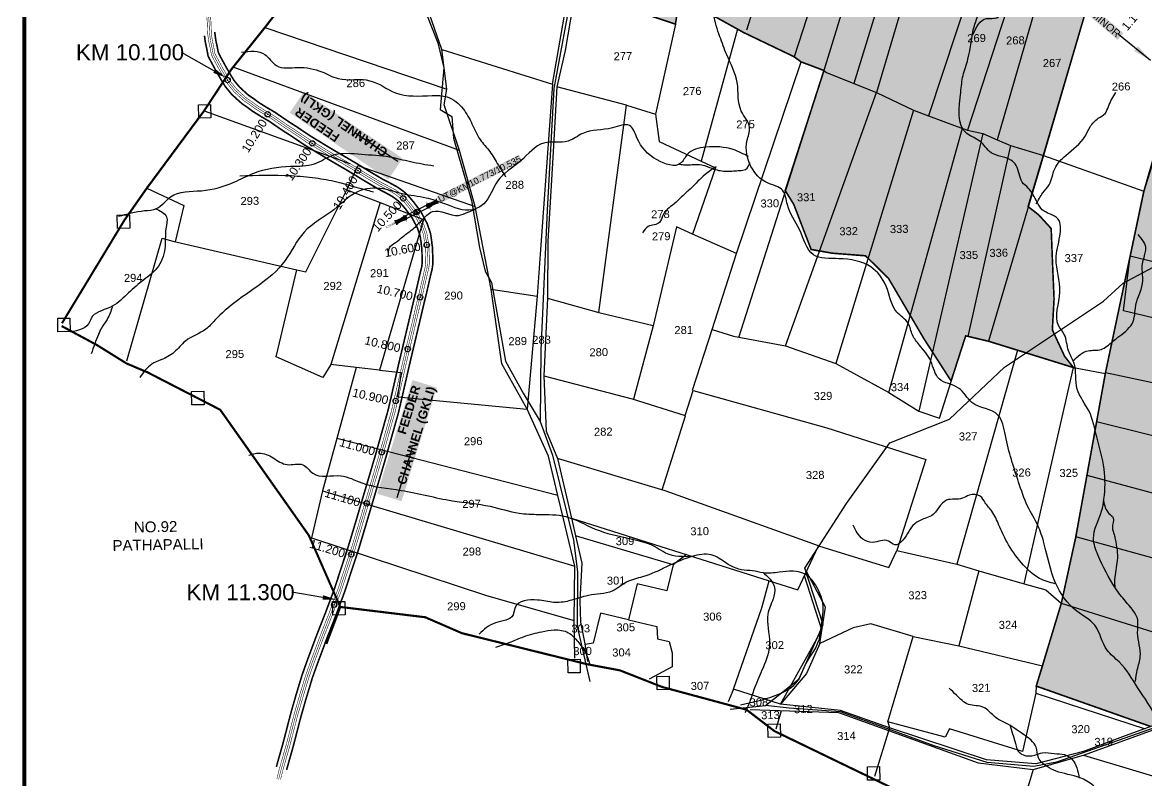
# Model space of a CAD drawing. Header units: inches. Extents: x 189567 to 214261, y 1613610 to 1624610.
# Drawn here: x 189567 to 191674, y 1619006 to 1620427 of the extents above; entities that cross this region are included whole.
import ezdxf
from ezdxf import colors
from ezdxf.entities.mleader import LeaderData, LeaderLine
from ezdxf.enums import TextEntityAlignment as Align
from ezdxf.math import Vec2, Vec3

# ---------------------------------------------------------------- set-up
doc = ezdxf.new("R2010")
doc.units = ezdxf.units.IN
doc.header["$LTSCALE"] = 15
doc.header["$MEASUREMENT"] = 0
doc.header["$PDMODE"] = 32
doc.header["$PDSIZE"] = 10
doc.linetypes.add('HIDDEN2', pattern=[0.1875, 0.125, -0.0625])
for name, color, linetype in [('CANAL1', 7, 'Continuous'), ('CHANAGE', 1, 'Continuous'), ('PLOT', 7, 'Continuous'), ('PLOT NOS', 7, 'Continuous'), ('PLOTS NO', 7, 'Continuous'), ('POINT', 2, 'Continuous'), ('RE REMARKS', 7, 'Continuous'), ('ROAD', 1, 'Continuous'), ('STREAM', 4, 'Continuous'), ('STRUCTURE', 5, 'Continuous'), ('text2', 7, 'Continuous'), ('VILLAGE BOUNADRY STONES', 1, 'Continuous'), ('VILLAGE BOUNDRY', 5, 'Continuous'), ('VILLAGE STONES', 240, 'Continuous'), ('WUA-4', 3, 'Continuous')]:
    doc.layers.add(name, color=color, linetype=linetype)
doc.styles.get("Standard").update_dxf_attribs({"font": 'arial.ttf'})
doc.dimstyles.get("Standard").update_dxf_attribs({"dimtxt": 0.18, "dimasz": 0.18, "dimexe": 0.18, "dimexo": 0.0625, "dimgap": 0.09, "dimtad": 0, "dimtih": 1, "dimtoh": 1, "dimdec": 4, "dimzin": 0, "dimdsep": 46, "dimtxsty": 'Standard', "dimcen": 0.09, "dimadec": 0, "dimazin": 0, "dimtfac": 1, "dimtdec": 4, "dimtofl": 0, "dimtmove": 0, "dimatfit": 3, "dimfxl": 1, "dimtolj": 1, "dimtzin": 0, "dimarcsym": 0})

# ---------------------------------------------------------------- blocks, each defined once
blk = doc.blocks.new('UT')
at = {"layer": 'STRUCTURE'}
h = blk.add_hatch(dxfattribs=at)
h.set_pattern_fill('DASH', color=150, scale=8, angle=-39.6278, style=0)
h.set_pattern_definition([(320.372247933, (-4370.464, -6260.8811), (1.40800153113, 0.132407282), [1, -1])])
h.paths.add_polyline_path([(765163, 1700681.9), (765165.6, 1700680.6), (765167.2, 1700680.3), (765169.1, 1700680), (765172.4, 1700679.6), (765176.4, 1700679.3), (765179.5, 1700679.5), (765183.1, 1700679.9), (765187.7, 1700680.9), (765188.9, 1700681.2), (765193.1, 1700682.2), (765196.1, 1700680.2), (765196.1, 1700672.2), (765193.1, 1700670.2), (765190.5, 1700670.8), (765188.1, 1700671.3), (765185.5, 1700671.8), (765183.6, 1700672.1), (765181, 1700672.5), (765180.3, 1700672.5), (765178.5, 1700672.6), (765176.7, 1700672.6), (765174.6, 1700672.5), (765172.5, 1700672.3), (765170.4, 1700672), (765168.5, 1700671.7), (765166.1, 1700671.2), (765165, 1700670.8), (765163, 1700669.7)])
h.paths.add_polyline_path([(765259.1, 1700682.2), (765256.1, 1700680.2), (765256.1, 1700672.2), (765259.1, 1700670.2), (765261.9, 1700671), (765264.4, 1700671.6), (765266.4, 1700672), (765269.1, 1700672.5), (765272.7, 1700673), (765276.1, 1700673.1), (765278.6, 1700672.9), (765281.2, 1700672.7), (765283.9, 1700672.3), (765286.4, 1700671.9), (765288, 1700671.3), (765289.2, 1700670.6), (765289.1, 1700682.7), (765287.6, 1700681.8), (765285.7, 1700681.2), (765283, 1700680.7), (765281.2, 1700680.4), (765276.7, 1700679.9), (765272.7, 1700679.9), (765268.7, 1700680.3), (765264.8, 1700681), (765261.2, 1700681.7)])
at = {"layer": 'STRUCTURE', "color": 150, "const_width": 0.628}
for points in [[(765190.1, 1700688.2), (765190.1, 1700684.2), (765196.1, 1700680.2), (765256.1, 1700680.2), (765262.1, 1700684.2), (765262.1, 1700688.2)], [(765190.1, 1700664.2), (765190.1, 1700668.2), (765196.1, 1700672.2), (765256.1, 1700672.2), (765262.1, 1700668.2), (765262.1, 1700664.2)]]:
    blk.add_lwpolyline(points, dxfattribs=at)
at = {"layer": 'STRUCTURE', "color": 150}
for points in [[(765196.1, 1700680.2), (765256.1, 1700680.2)], [(765196.1, 1700672.2), (765256.1, 1700672.2)], [(765196.1, 1700672.2), (765256.1, 1700672.2)]]:
    blk.add_lwpolyline(points, dxfattribs=at)
at = {"layer": 'STRUCTURE', "color": 0}
blk.add_circle((765226.1, 1700676.2), 1.89, dxfattribs=at)
at = {"layer": 'STRUCTURE', "color": 150}
for points in [[(765163, 1700681.9), (765164.4, 1700681.1), (765167.9, 1700680.2), (765171.2, 1700679.8), (765176.1, 1700679.4), (765184.7, 1700680.3), (765193.1, 1700682.2)], [(765289.1, 1700682.7), (765287.8, 1700681.9), (765284.3, 1700680.9), (765280.9, 1700680.4), (765276.1, 1700679.8), (765267.4, 1700680.5), (765259.1, 1700682.2)], [(765163, 1700669.7), (765164.3, 1700670.6), (765167.8, 1700671.6), (765171.2, 1700672.1), (765176, 1700672.6), (765184.7, 1700672), (765193.1, 1700670.2)], [(765289.2, 1700670.6), (765287.8, 1700671.4), (765284.2, 1700672.3), (765280.9, 1700672.7), (765276.1, 1700673.1), (765267.4, 1700672.2), (765259.1, 1700670.2)]]:
    blk.add_spline(points, degree=3, dxfattribs=at)
at = {"layer": 'STRUCTURE', "color": 0}
blk.add_text('STREAM', height=5, dxfattribs=at).set_placement((765148.2, 1700675.8), align=Align.MIDDLE_CENTER)
for points in [[(765190.9, 1700676), (765164.2, 1700675.8)], [(765289.3, 1700676.7), (765265.4, 1700676.4)]]:
    blk.add_leader(points, dimstyle='Standard', override={"dimasz": 10, "dimgap": 0.09, "dimtad": 0}, dxfattribs=at)

msp = doc.modelspace()

# ---------------------------------------------------------------- hatches: boundary and pattern name
at = {"layer": 'PLOTS NO', "true_color": 0xa953a0}
h = msp.add_hatch(dxfattribs=at)
h.set_pattern_fill('ANSI31', color=215)
h.set_pattern_definition([(45, (0, 0), (-0.088388347648, 0.088388347648), [])])
h.paths.add_polyline_path([(190603.7, 1620488.8), (190665.8, 1620767.1), (190686.3, 1620878.6), (190711.6, 1620969.6), (190717.2, 1620996.8), (190913.4, 1620905.5), (191248.8, 1620743.6), (191420.7, 1620642.2), (191564.7, 1620538.9), (191553.7, 1620496.9), (191572.8, 1620490.1), (191481, 1620178), (191452.4, 1620082), (191472.3, 1620066.4), (191495.7, 1620040.8), (191498.1, 1619979.1), (191501.1, 1619908.6), (191497.9, 1619850.8), (191520.8, 1619801.3), (191537.5, 1619780.1), (191432.4, 1619812.7), (191378.5, 1619829.4), (191339.7, 1619838.6), (191335.4, 1619839.5), (191308.1, 1619755), (191256.7, 1619834.8), (191190.7, 1619947.4), (191147.7, 1619989.7), (191085.9, 1619994.5), (191045.7, 1620001.5), (191013.1, 1620086.1), (190997.1, 1620112), (191069.7, 1620337.1), (191026.8, 1620353.3), (191013.8, 1620362.9), (190918.7, 1620408.5), (190907.6, 1620414.7), (190869.6, 1620435.8), (190797.4, 1620461.4), (190791.2, 1620424), (190646.8, 1620472.4)])
at = {"layer": 'PLOTS NO', "true_color": 0x105689}
h = msp.add_hatch(color=146, dxfattribs=at)
h.dxf.hatch_style = 1
h.paths.add_polyline_path([(191685.4, 1618738.2), (191704.2, 1618799.4), (191726.7, 1618865.1), (191757, 1618993.9), (191781, 1619075), (191695.9, 1619104), (191682.7, 1619107), (191467.7, 1619182.9), (191479.2, 1619220.9), (191514.7, 1619338.1), (191541.8, 1619462.5), (191562.8, 1619578.6), (191580.8, 1619678.1), (191597.5, 1619770.7), (191643.7, 1619988.9), (191669.5, 1620110.8), (191747.3, 1620380.9), (191822.1, 1620303.6), (191903.5, 1620206.5), (191952.5, 1620142.6), (192027.8, 1620045.8), (192096.5, 1619963.8), (192283.5, 1619728.8), (192313.2, 1619690.8), (192173.8, 1619031.5), (192167.6, 1618980.7), (192184, 1618911), (192183.5, 1618801.8), (192210.4, 1618745.6), (192133.5, 1618653.2), (192101.1, 1618597.7), (192071.7, 1618522.1), (192104.9, 1618450.4), (192125.8, 1618305.2), (192078.4, 1618339.1), (191997.3, 1618386.5), (191828.7, 1618460.9), (191850.6, 1618509.4), (191730.6, 1618628.3), (191744.1, 1618701.9)])

# ---------------------------------------------------------------- linework, layer by layer
at = {"layer": 'CANAL1', "color": 5, "const_width": 1}
for points in [[(189910.9, 1620461.8), (189913.6, 1620427), (189914.4, 1620406.6), (189916.3, 1620391.8), (189919, 1620379.5), (189921.5, 1620366.5), (189925.6, 1620358.3), (189936.5, 1620338.1), (189946.6, 1620320.9), (189952.8, 1620310.8), (189963.9, 1620297.1), (189972.9, 1620288.8), (189982.8, 1620279.9), (189992.7, 1620273.4), (190002.2, 1620266.2), (190018.2, 1620256.2), (190033.9, 1620247), (190047.4, 1620237.7), (190060.3, 1620228.9), (190072.7, 1620221.1), (190099, 1620203.3), (190121.4, 1620189.8), (190145.8, 1620175), (190170.1, 1620161), (190186.6, 1620151.2), (190208.4, 1620137.7), (190236.7, 1620121), (190248.9, 1620114.7), (190263.1, 1620107.1), (190273, 1620099.9), (190279, 1620094.6), (190283.5, 1620089.6), (190290.4, 1620081.5), (190294.1, 1620076.4), (190301.3, 1620067.2), (190304.4, 1620061.9), (190313.5, 1620044.6), (190318.3, 1620031.1), (190319.5, 1620025.8), (190320.1, 1620020.5), (190320.8, 1620017), (190321.3, 1620011.3), (190322.4, 1620004), (190322.6, 1619997.4), (190323, 1619985.3), (190323, 1619975.5), (190321.9, 1619967.2), (190319.8, 1619959), (190317.7, 1619949.3), (190310.7, 1619919.4), (190307.3, 1619905.8), (190303.9, 1619891.5), (190300.2, 1619875.2), (190279.2, 1619786.7), (190265.4, 1619726.7), (190258.6, 1619697.5), (190234.4, 1619611.8), (190197.4, 1619486.5), (190183.6, 1619440.6), (190170.6, 1619401.3), (190158.7, 1619364.8), (190141.8, 1619319.2), (190125.8, 1619278.5), (190107.9, 1619230.4), (190098.2, 1619203.5), (190095.2, 1619194), (190089.2, 1619173.8), (190086.4, 1619164.5), (190078.2, 1619136.3), (190075, 1619124.4), (190066.2, 1619090.3), (190061.4, 1619072), (190048.8, 1619027.8), (190044.1, 1619008.9)], [(189917.9, 1620462.3), (189920.6, 1620427.4), (189921.3, 1620407.2), (189923.2, 1620393), (189925.8, 1620380.9), (189928.1, 1620368.7), (189931.8, 1620361.5), (189942.6, 1620341.6), (189952.6, 1620324.5), (189958.5, 1620314.8), (189969.1, 1620301.9), (189977.6, 1620294), (189987.1, 1620285.4), (189996.7, 1620279.1), (190006.2, 1620272), (190021.8, 1620262.1), (190037.6, 1620252.9), (190051.3, 1620243.5), (190064.1, 1620234.7), (190076.5, 1620226.9), (190102.8, 1620209.2), (190125, 1620195.8), (190149.3, 1620181), (190173.6, 1620167), (190190.2, 1620157.2), (190212.1, 1620143.7), (190240.1, 1620127.1), (190252.2, 1620120.9), (190266.8, 1620113), (190277.4, 1620105.4), (190284, 1620099.6), (190288.8, 1620094.2), (190295.9, 1620085.8), (190299.7, 1620080.6), (190307.1, 1620071.1), (190310.5, 1620065.3), (190319.9, 1620047.5), (190325, 1620033), (190326.4, 1620027), (190327, 1620021.6), (190327.8, 1620018), (190328.3, 1620012.1), (190329.4, 1620004.6), (190329.5, 1619997.6), (190330, 1619985.5), (190330, 1619975.1), (190328.8, 1619965.8), (190326.6, 1619957.4), (190324.5, 1619947.8), (190317.5, 1619917.8), (190314.1, 1619904.1), (190310.8, 1619889.9), (190307, 1619873.6), (190286, 1619785.1), (190272.3, 1619725.2), (190265.4, 1619695.7), (190241.2, 1619609.9), (190204.1, 1619484.5), (190190.3, 1619438.5), (190177.2, 1619399.1), (190165.3, 1619362.5), (190148.3, 1619316.7), (190132.4, 1619276), (190114.4, 1619228), (190104.9, 1619201.3), (190101.9, 1619191.9), (190095.9, 1619171.8), (190093.1, 1619162.5), (190084.9, 1619134.4), (190081.7, 1619122.6), (190072.9, 1619088.6), (190068.2, 1619070.2), (190055.6, 1619026), (190050.9, 1619007.2)]]:
    msp.add_lwpolyline(points, dxfattribs=at)
at = {"layer": 'CANAL1', "color": 1, "linetype": 'HIDDEN2', "ltscale": 4, "const_width": 1}
for points in [[(189914.4, 1620462.1), (189917.1, 1620427.2), (189917.9, 1620406.9), (189919.8, 1620392.4), (189922.4, 1620380.2), (189924.8, 1620367.6), (189928.7, 1620359.9), (189939.5, 1620339.8), (189949.6, 1620322.7), (189955.7, 1620312.8), (189966.5, 1620299.5), (189975.3, 1620291.4), (189985, 1620282.7), (189994.7, 1620276.2), (190004.2, 1620269.1), (190020, 1620259.2), (190035.8, 1620249.9), (190049.3, 1620240.6), (190062.2, 1620231.8), (190074.6, 1620224), (190100.9, 1620206.2), (190123.2, 1620192.8), (190147.6, 1620178), (190171.9, 1620164), (190188.4, 1620154.2), (190210.3, 1620140.7), (190238.4, 1620124.1), (190250.6, 1620117.8), (190265, 1620110), (190275.2, 1620102.7), (190281.5, 1620097.1), (190286.2, 1620091.9), (190293.2, 1620083.6), (190296.9, 1620078.5), (190304.2, 1620069.2), (190307.4, 1620063.6), (190316.7, 1620046), (190321.6, 1620032), (190322.9, 1620026.4), (190323.6, 1620021.1), (190324.3, 1620017.5), (190324.8, 1620011.7), (190325.9, 1620004.3), (190326, 1619997.5), (190326.5, 1619985.4), (190326.5, 1619975.3), (190325.4, 1619966.5), (190323.2, 1619958.2), (190321.1, 1619948.6), (190314.1, 1619918.6), (190310.7, 1619905), (190307.3, 1619890.7), (190303.6, 1619874.4), (190282.6, 1619785.9), (190268.8, 1619725.9), (190262, 1619696.6), (190237.8, 1619610.8), (190200.7, 1619485.5), (190186.9, 1619439.6), (190173.9, 1619400.2), (190162, 1619363.6), (190145.1, 1619318), (190129.1, 1619277.2), (190111.1, 1619229.2), (190101.5, 1619202.4), (190098.6, 1619192.9), (190092.5, 1619172.8), (190089.7, 1619163.5), (190081.5, 1619135.3), (190078.3, 1619123.5), (190069.5, 1619089.4), (190064.8, 1619071.1), (190052.7, 1619028.5)], [(189914.4, 1620462.1), (189917.1, 1620427.2), (189917.9, 1620406.9), (189919.8, 1620392.4), (189922.4, 1620380.2), (189924.8, 1620367.6), (189928.7, 1620359.9), (189939.5, 1620339.8), (189949.6, 1620322.7), (189955.7, 1620312.8), (189966.5, 1620299.5), (189975.3, 1620291.4), (189985, 1620282.7), (189994.7, 1620276.2), (190004.2, 1620269.1), (190020, 1620259.2), (190035.8, 1620249.9), (190049.3, 1620240.6), (190062.2, 1620231.8), (190074.6, 1620224), (190100.9, 1620206.2), (190123.2, 1620192.8), (190147.6, 1620178), (190171.9, 1620164), (190188.4, 1620154.2), (190210.3, 1620140.7), (190238.4, 1620124.1), (190250.6, 1620117.8), (190265, 1620110), (190275.2, 1620102.7), (190281.5, 1620097.1), (190286.2, 1620091.9), (190293.2, 1620083.6), (190296.9, 1620078.5), (190304.2, 1620069.2), (190307.4, 1620063.6), (190316.7, 1620046), (190321.6, 1620032), (190322.9, 1620026.4), (190323.6, 1620021.1), (190324.3, 1620017.5), (190324.8, 1620011.7), (190325.9, 1620004.3), (190326, 1619997.5), (190326.5, 1619985.4), (190326.5, 1619975.3), (190325.4, 1619966.5), (190323.2, 1619958.2), (190321.1, 1619948.6), (190314.1, 1619918.6), (190310.7, 1619905), (190307.3, 1619890.7), (190303.6, 1619874.4), (190282.6, 1619785.9), (190268.8, 1619725.9), (190262, 1619696.6), (190237.8, 1619610.8), (190200.7, 1619485.5), (190186.9, 1619439.6), (190173.9, 1619400.2), (190162, 1619363.6), (190145.1, 1619318), (190129.1, 1619277.2), (190111.1, 1619229.2), (190101.5, 1619202.4), (190098.6, 1619192.9), (190092.5, 1619172.8), (190089.7, 1619163.5), (190081.5, 1619135.3), (190078.3, 1619123.5), (190069.5, 1619089.4), (190064.8, 1619071.1), (190052.2, 1619026.9), (190047.5, 1619008.1)], [(189917.8, 1620407.7), (189917.9, 1620406.9), (189919.8, 1620392.4), (189922.4, 1620380.2), (189924.8, 1620367.6), (189928.7, 1620359.9), (189939.5, 1620339.8), (189949.6, 1620322.7), (189955.7, 1620312.8), (189966.5, 1620299.5), (189975.3, 1620291.4), (189985, 1620282.7), (189994.7, 1620276.2), (190004.2, 1620269.1), (190020, 1620259.2), (190035.8, 1620249.9), (190049.3, 1620240.6), (190062.2, 1620231.8), (190074.6, 1620224), (190100.9, 1620206.2), (190123.2, 1620192.8), (190147.6, 1620178), (190171.9, 1620164), (190188.4, 1620154.2), (190210.3, 1620140.7), (190238.4, 1620124.1), (190250.6, 1620117.8), (190265, 1620110), (190275.2, 1620102.7), (190281.5, 1620097.1), (190286.2, 1620091.9), (190293.2, 1620083.6), (190296.9, 1620078.5), (190304.2, 1620069.2), (190307.4, 1620063.6), (190316.7, 1620046), (190321.6, 1620032), (190322.9, 1620026.4), (190323.6, 1620021.1), (190324.3, 1620017.5), (190324.8, 1620011.7), (190325.9, 1620004.3), (190326, 1619997.5), (190326.5, 1619985.4), (190326.5, 1619975.3), (190325.4, 1619966.5), (190323.2, 1619958.2), (190321.1, 1619948.6), (190314.1, 1619918.6), (190310.7, 1619905), (190307.3, 1619890.7), (190303.6, 1619874.4), (190282.6, 1619785.9), (190268.8, 1619725.9), (190262, 1619696.6), (190237.8, 1619610.8), (190200.7, 1619485.5), (190186.9, 1619439.6), (190173.9, 1619400.2), (190162, 1619363.6), (190145.1, 1619318), (190129.1, 1619277.2), (190111.1, 1619229.2), (190101.5, 1619202.4), (190098.6, 1619192.9), (190092.5, 1619172.8), (190089.7, 1619163.5), (190081.5, 1619135.3), (190078.3, 1619123.5), (190069.5, 1619089.4), (190064.8, 1619071.1), (190052.7, 1619028.5)]]:
    msp.add_lwpolyline(points, dxfattribs=at)
at = {"layer": 'CANAL1', "color": 200, "const_width": 3}
for points in [[(189927.8, 1620409), (189927.8, 1620407.7), (189929.6, 1620394.1), (189932.2, 1620382.2), (189934.4, 1620370.8), (189937.5, 1620364.5), (189948.3, 1620344.7), (189958.1, 1620327.8), (189963.8, 1620318.6), (189973.8, 1620306.4), (189982, 1620298.8), (189991.1, 1620290.6), (190000.5, 1620284.4), (190009.9, 1620277.3), (190025.2, 1620267.7), (190041.1, 1620258.4), (190055, 1620248.8), (190067.7, 1620240.2), (190080.1, 1620232.4), (190106.3, 1620214.7), (190128.3, 1620201.3), (190152.7, 1620186.6), (190176.9, 1620172.6), (190193.5, 1620162.7), (190215.4, 1620149.3), (190243.3, 1620132.8), (190255.2, 1620126.7), (190270.3, 1620118.5), (190281.5, 1620110.5), (190288.6, 1620104.2), (190293.7, 1620098.5), (190301.1, 1620089.8), (190304.9, 1620084.5), (190312.5, 1620074.8), (190316.2, 1620068.5), (190325.9, 1620050.1), (190331.2, 1620034.8), (190332.8, 1620028.1), (190333.5, 1620022.7), (190334.2, 1620018.9), (190334.7, 1620012.8), (190335.9, 1620005.2), (190336, 1619997.8), (190336.5, 1619985.6), (190336.5, 1619974.6), (190335.2, 1619964.6), (190332.9, 1619955.8), (190330.8, 1619946.4), (190323.9, 1619916.2), (190320.5, 1619902.6), (190317.1, 1619888.4), (190313.3, 1619872.1), (190292.3, 1619783.6), (190278.6, 1619723.7), (190271.7, 1619694.1), (190247.4, 1619608), (190210.3, 1619482.6), (190196.5, 1619436.6), (190183.4, 1619397.1), (190171.4, 1619360.3), (190154.4, 1619314.4), (190138.4, 1619273.7), (190120.5, 1619225.8), (190111, 1619199.2), (190108.1, 1619190), (190102.1, 1619169.9), (190099.3, 1619160.7), (190091.2, 1619132.6), (190088, 1619121), (190079.2, 1619086.9), (190074.4, 1619068.5), (190062.3, 1619025.7)], [(189908.4, 1620402.5), (189909.9, 1620390.7), (189912.6, 1620378.2), (189915.2, 1620364.3), (189919.8, 1620355.3), (189930.8, 1620334.9), (189941, 1620317.5), (189947.5, 1620307), (189959.2, 1620292.6), (189968.5, 1620284), (189978.9, 1620274.7), (189988.9, 1620268), (189998.5, 1620260.8), (190014.8, 1620250.6), (190030.4, 1620241.5), (190043.7, 1620232.3), (190056.7, 1620223.4), (190069.2, 1620215.6), (190095.5, 1620197.8), (190118, 1620184.2), (190142.5, 1620169.4), (190166.8, 1620155.3), (190183.2, 1620145.6), (190205.1, 1620132.2), (190233.6, 1620115.3), (190245.9, 1620109), (190259.6, 1620101.5), (190269, 1620094.8), (190274.4, 1620090), (190278.6, 1620085.3), (190285.3, 1620077.5), (190288.9, 1620072.5), (190295.9, 1620063.5), (190298.7, 1620058.8), (190307.5, 1620042), (190312, 1620029.2), (190313.1, 1620024.6), (190313.7, 1620019.5), (190314.4, 1620016.1), (190314.8, 1620010.5), (190315.9, 1620003.5), (190316.1, 1619997.2), (190316.5, 1619985.2), (190316.5, 1619975.9), (190315.6, 1619968.4), (190313.5, 1619960.5), (190311.3, 1619950.8), (190304.4, 1619920.9), (190301, 1619907.3), (190297.6, 1619893), (190293.8, 1619876.7), (190272.8, 1619788.2), (190259.1, 1619728.2), (190252.3, 1619699.1), (190228.2, 1619613.6), (190191.2, 1619488.3), (190177.4, 1619442.6), (190164.4, 1619403.4), (190152.6, 1619366.9), (190135.7, 1619321.5), (190119.7, 1619280.8), (190101.7, 1619232.7), (190092.1, 1619205.6), (190089, 1619195.9), (190082.9, 1619175.7), (190080.1, 1619166.4), (190071.9, 1619138), (190068.7, 1619126.1), (190059.9, 1619091.9), (190055.1, 1619073.7), (190043.1, 1619031.4)]]:
    msp.add_lwpolyline(points, dxfattribs=at)
at = {"layer": 'PLOT'}
for points in [[(191017.8, 1620707.9), (190924.7, 1620412.8)], [(191115.9, 1620677.2), (191013.8, 1620362.9)], [(191168.2, 1620658.8), (191069.7, 1620337.1)], [(191224.3, 1620634.3), (191125.9, 1620312.6)], [(191263.7, 1620619.2), (191168, 1620295.8)], [(190602.6, 1619235.1), (190601.4, 1619306), (190603, 1619407.6), (190581.6, 1619496.2), (190570.9, 1619540.5), (190553.2, 1619614), (190513.6, 1619702.2), (190465.8, 1619787), (190445.9, 1619927.1), (190415.9, 1620082), (190386.5, 1620187), (190357.8, 1620272.7), (190362.6, 1620302.2), (190353.4, 1620376.6), (190280.5, 1620586.7)], [(191370.1, 1620568.1), (191266, 1620252.1)], [(191439.4, 1620534.3), (191338.9, 1620225.2)], [(191484.3, 1620518.5), (191394.4, 1620207.3)], [(192024.5, 1619793), (191631, 1619886.2), (191643.7, 1619988.9), (191669.5, 1620110.8), (191764.6, 1620411.6), (191782, 1620468.7), (191789, 1620512.9)], [(190353.4, 1620376.6), (190560.6, 1620311.3), (190592.1, 1620491.7)], [(190603.7, 1620488.8), (190584.8, 1620374.3), (190568.9, 1620306.7), (190561.3, 1620173.7), (190552.2, 1620017), (190551.6, 1619910), (190544.6, 1619764.9), (190549.1, 1619660.8), (190570.1, 1619609.8), (190596.3, 1619497.8), (190604, 1619464.8), (190616, 1619413.6), (190611.9, 1619342.9), (190613.1, 1619302.5), (190621.7, 1619261.9), (190626.4, 1619229.2)], [(190603.7, 1620488.8), (190646.8, 1620472.4), (190791.2, 1620424), (190797.4, 1620461.4), (190869.6, 1620435.8), (190907.6, 1620414.7), (190918.7, 1620408.5), (191013.8, 1620362.9), (191026.8, 1620353.3), (191069.7, 1620337.1), (191074.7, 1620333.1), (191125.9, 1620312.6), (191168, 1620295.8), (191237.3, 1620262.7), (191266, 1620252.1), (191319.6, 1620232.4), (191338.9, 1620225.2), (191367.7, 1620218.8), (191394.4, 1620207.3), (191419.4, 1620196.6), (191481, 1620178), (191669.5, 1620110.8)], [(191572.8, 1620490.1), (191481, 1620178), (191378.5, 1619829.4)], [(190021.8, 1620417.8), (190362.6, 1620302.2)], [(190791.2, 1620424), (190753.7, 1620255.4)], [(190907.6, 1620414.7), (190839.7, 1620167)], [(191755.7, 1620411.4), (191714.9, 1620264.9), (191690.8, 1620178.2), (191669.5, 1620110.8), (191643.7, 1619988.9), (191623.8, 1619895), (191597.5, 1619770.7), (191580.8, 1619678.1), (191562.8, 1619578.6), (191541.8, 1619462.5), (191514.7, 1619338.1), (191479.2, 1619220.9), (191467.7, 1619182.9), (191467.2, 1619169.6), (191441.7, 1619060.5), (191305.3, 1619102.7), (191297.1, 1619087.2), (191189.7, 1619115.9), (191192.3, 1619104.6), (191164.2, 1619013.5)], [(190386.5, 1620187), (189961.9, 1620343.1)], [(190823.4, 1619737.6), (190859.9, 1619851.7), (190905.5, 1619994.1), (191026.8, 1620353.3)], [(191069.7, 1620337.1), (190909.3, 1619836)], [(190560.6, 1620311.3), (190538.1, 1620001.7), (190531.8, 1619913.8), (190513.6, 1619702.2)], [(190648, 1619883.2), (190699.4, 1620272.1), (190568.9, 1620306.7)], [(190997.4, 1619820.6), (191168, 1620295.8)], [(189907.7, 1620261.5), (190180.7, 1620162.5)], [(190699.4, 1620272.1), (190753.7, 1620255.4), (190760.5, 1620204.2), (190839.7, 1620167), (190866.6, 1620154.3), (190823.5, 1620030.4)], [(191237.3, 1620262.7), (191092.1, 1619787.8)], [(191191.3, 1619733.6), (191329.2, 1620228.8)], [(191367.7, 1620218.8), (191247.3, 1619698.4)], [(191419.4, 1620196.6), (191339.7, 1619838.6)], [(189763, 1619793), (189829.2, 1620022.6), (189849.1, 1620016.9), (190081.5, 1619963.3), (190098.4, 1619959.4), (190175.5, 1620113.4), (190195.7, 1620159.1), (190415.9, 1620082)], [(189800.2, 1620116.3), (189869.5, 1620084.2), (189853.7, 1620015.8)], [(190175.5, 1620113.4), (190237.6, 1620089.4), (190318.7, 1620057.9), (190236.3, 1619775.5), (190193, 1619780.4), (190156.6, 1619647.3), (190129.6, 1619548.7), (190109, 1619461), (190437.2, 1619352.6), (190601.4, 1619306)], [(190237.6, 1620089.4), (190145.3, 1619785.9)], [(190905.5, 1619994.1), (190823.5, 1620030.4), (190793.3, 1620043.8), (190749.3, 1619858.3), (190713, 1619720.6)], [(192050.4, 1619888.4), (191643.7, 1619988.9)], [(190193, 1619780.4), (190145.3, 1619785.9), (190130.6, 1619761.4), (190043, 1619800.2), (190081.5, 1619963.3)], [(190445.9, 1619927.1), (190531.8, 1619913.8)], [(190551.6, 1619910), (190648, 1619883.2), (190749.5, 1619859.1)], [(190859.9, 1619851.7), (190900.4, 1619838.8), (190997.4, 1619820.6), (191092.1, 1619787.8), (191191.3, 1619733.6), (191247.3, 1619698.4), (191286.3, 1619685.2), (191327.5, 1619814.6), (191335.4, 1619839.5), (191372.7, 1619831.2), (191432.4, 1619812.7), (191537.5, 1619780.1), (191597.3, 1619769.3)], [(191432.4, 1619812.7), (191318.9, 1619411.3)], [(190236.3, 1619775.5), (190277.2, 1619770.8), (190270.1, 1619725.2), (190513.6, 1619702.2)], [(191445.2, 1619374.8), (191537.5, 1619780.1)], [(190544.6, 1619764.9), (190710.3, 1619721.3), (190809.5, 1619690.1), (190824.3, 1619737.3), (191075.3, 1619667.2), (191260.8, 1619607.9), (191206.2, 1619437.1), (191318.9, 1619411.3), (191360.2, 1619399.3), (191445.2, 1619374.8), (191485.4, 1619363.3), (191514.7, 1619338.1), (191778, 1619255.8)], [(191597.5, 1619770.7), (191999.7, 1619685)], [(190766.4, 1619551), (190810.1, 1619689.9)], [(191975.5, 1619580), (191580.8, 1619678.1)], [(190570.9, 1619540.5), (190156.6, 1619647.3)], [(191059.6, 1619445.6), (190771.9, 1619549.3), (190570.1, 1619609.8)], [(191562.8, 1619578.6), (191949.4, 1619473.9)], [(190129.6, 1619548.7), (190603, 1619407.6)], [(190596.3, 1619497.8), (190967, 1619380.5)], [(190812, 1619429.5), (190787, 1619410.5), (190604, 1619464.8)], [(191922.7, 1619357.5), (191541.8, 1619462.5)], [(190900, 1619177.4), (190953.5, 1619329.7), (190967, 1619380.5), (191020.8, 1619363.5), (191059.6, 1619445.6), (191191.5, 1619405.3), (191206.2, 1619437.1)], [(190787, 1619410.5), (190775.3, 1619361.4), (190719.3, 1619374.7), (190703.2, 1619307.2), (190650.7, 1619319.7), (190637.3, 1619263.3), (190621.8, 1619261.1)], [(191237.2, 1619275.8), (191157.7, 1619299.4), (191124.8, 1619291.9), (191062.1, 1619262.8), (191072.6, 1619331), (191037.1, 1619398)], [(191360.2, 1619399.3), (191322.4, 1619258.1)], [(190988.2, 1619148.8), (191066, 1619288.4), (191033.1, 1619389.6)], [(190703.2, 1619307.2), (190756.5, 1619294.5), (190757.4, 1619271.5), (190779.8, 1619266.6), (190785.4, 1619245.5), (190785.1, 1619219.3), (190742.3, 1619196.2)], [(191189.7, 1619115.9), (191237.2, 1619275.8), (191322.4, 1619258.1), (191479.2, 1619220.9)], [(191062.1, 1619262.8), (191036.7, 1619206.6), (190988.2, 1619148.8)], [(191682.7, 1619107), (191467.7, 1619182.9)], [(191869.7, 1619117.7), (191806.3, 1619136.7), (191740.4, 1619126.4), (191682.7, 1619107), (191629.3, 1619087.6), (191556.2, 1619060.3), (191466.7, 1619037), (191374.7, 1619044.6), (191192.3, 1619104.6), (191100.7, 1619137), (190988.2, 1619148.8), (190900, 1619177.4), (190890, 1619153.3)], [(191467.2, 1619169.6), (191671.8, 1619103)], [(190931.4, 1619139.1), (191096.7, 1619133.1), (191190.7, 1619099.4), (191359.1, 1619039), (191461.7, 1619026.5), (191556.1, 1619053.3), (191695.9, 1619104)], [(190989.7, 1619136.5), (190979.8, 1619102)], [(191556.1, 1619053.3), (191752.6, 1618994.7)], [(191461.7, 1619026.5), (191443.2, 1618963.9), (191420.6, 1618889.6)]]:
    msp.add_lwpolyline(points, dxfattribs=at)
at = {"layer": 'POINT'}
msp.add_point((190306, 1620072, 23), dxfattribs=at)
at = {"layer": 'ROAD'}
for points in [[(190828.4, 1621620.1), (190785.2, 1621405.8), (190759.9, 1621263.4), (190727.3, 1621070), (190695.1, 1620919.2), (190674.4, 1620842.8), (190655, 1620751.7), (190623.2, 1620607.7), (190594.5, 1620472.9), (190563.6, 1620303.6), (190551, 1620075.3), (190538.8, 1619813), (190537.7, 1619678.7), (190560.9, 1619615.8), (190600.5, 1619456.7), (190607.8, 1619397.2), (190606.9, 1619294.4), (190630.7, 1619191.7)], [(190202.2, 1620690.7), (190231.5, 1620598.3), (190272.7, 1620574.5), (190346.1, 1620388.8), (190356.9, 1620342.1), (190350.4, 1620263.7), (190372.4, 1620250.9), (190375.1, 1620210.4), (190409.2, 1620093.5), (190424.2, 1620005.2), (190434.5, 1619960.9), (190446.3, 1619939.3), (190472.9, 1619792.1), (190505.9, 1619732), (190537.7, 1619678.7)], [(190893.6, 1619139.4), (190960.3, 1619146.8), (191023.3, 1619196.5), (191068.4, 1619298.2), (191034, 1619403.9), (191112.1, 1619525.4), (191193.5, 1619639), (191305.3, 1619683.4), (191408.1, 1619781.1), (191593.9, 1619904.8), (191630.5, 1619938.5), (191715.2, 1619983.4)], [(193493.7, 1618617.6), (193451.3, 1618632.3), (193202.6, 1618713.9), (193045.3, 1618777.9), (192908.9, 1618827.2), (192749.4, 1618881), (192605.3, 1618922.5), (192386, 1618974.7), (192258.3, 1619004.8), (192136.7, 1619039.7), (191981.2, 1619080.8), (191917.8, 1619097.6), (191827.3, 1619127.1), (191780.7, 1619130.4), (191690.9, 1619105.1), (191505.6, 1619040.4), (191463.4, 1619031.9), (191375.5, 1619039.7), (191276.6, 1619071.2), (191187.7, 1619103.7), (191100.8, 1619134.5), (191004.5, 1619141.6), (190960.3, 1619146.8)]]:
    msp.add_lwpolyline(points, dxfattribs=at)
at = {"layer": 'STREAM'}
for points in [[(190682.3, 1621352.2), (190715.4, 1621345), (190735.2, 1621334.8), (190778.2, 1621335.9), (190812.5, 1621324.8), (190850.8, 1621317.8), (190886.3, 1621310.1), (190919.3, 1621291.8), (190994.9, 1621257.9), (191044.2, 1621224.9), (191072.5, 1621210.8), (191128.9, 1621202.2), (191167.4, 1621201.9), (191218.4, 1621192.3), (191244.1, 1621167.3), (191290, 1621163.3), (191321, 1621175.8), (191399.2, 1621170.6), (191434.9, 1621148.9), (191484.3, 1621143.9), (191517, 1621156.1), (191548, 1621150), (191568.4, 1621088.1), (191620.8, 1621065.5), (191673.1, 1621060.2), (191703, 1621034.2), (191737.6, 1621021.5), (191794.5, 1621032.4), (191836.5, 1621029.4), (191871.3, 1620975.4), (191910.2, 1620958.6), (191933.5, 1620946.8), (191958, 1620949), (191975, 1620942.7), (192033.8, 1620941.4), (192092.5, 1620948.5), (192142.1, 1620959.6), (192177.7, 1620982.6), (192205.7, 1620948.5), (192234.4, 1620919.2), (192241.4, 1620868.2), (192257, 1620820.9), (192264.7, 1620786.1), (192276.2, 1620717.1), (192299.3, 1620677.7), (192309.1, 1620645), (192330.8, 1620628.9), (192356.9, 1620586.9), (192400.5, 1620534.5), (192424.5, 1620481.8), (192459.1, 1620429.8), (192459.6, 1620377.2), (192462.3, 1620323.3), (192461.2, 1620290.8), (192473.5, 1620266.9), (192479.7, 1620233.5), (192497, 1620205.8), (192501.9, 1620160.2), (192501.5, 1620121), (192503.2, 1620090.8)], [(191644.3, 1618766.2), (191651.6, 1618791.9), (191648.8, 1618810.9), (191664.7, 1618823.7), (191666.6, 1618847.5), (191693.7, 1618891.5), (191708.2, 1618910.8), (191702.6, 1618955), (191695.7, 1619006.6), (191705, 1619045.5), (191694.1, 1619120.2), (191657.8, 1619180.2), (191622.9, 1619228.3), (191600.5, 1619250.5), (191577.5, 1619296.9), (191543.6, 1619323.6), (191503.9, 1619376.4), (191482.2, 1619451.2), (191470.8, 1619483.7), (191451.6, 1619520.2), (191434.7, 1619565.1), (191409.8, 1619652.7), (191396, 1619691.1), (191347.2, 1619714.8), (191322.2, 1619741.7), (191285.6, 1619758.9), (191270.1, 1619791.9), (191248.6, 1619822.4), (191235.8, 1619841.2), (191227.6, 1619863.1), (191206.4, 1619884.1), (191186.3, 1619933), (191157.6, 1619968.7), (191097.7, 1619984.2), (191049.9, 1619991.6), (191024, 1620038.7), (191001.1, 1620085.3), (190992.1, 1620112.6), (190963.9, 1620126.4), (190932.9, 1620157.3), (190925.4, 1620204.8), (190930.3, 1620230.4), (190914.8, 1620261.1), (190907.2, 1620314.3), (190887.7, 1620366.2), (190874.6, 1620400.5), (190863, 1620442.5), (190864.6, 1620487.8), (190866.6, 1620504.5), (190866.1, 1620531.8), (190861.1, 1620541.9), (190870.9, 1620593.8)], [(191654, 1619191.3), (191657.2, 1619213.7), (191662.8, 1619238), (191657.7, 1619282.7), (191657.9, 1619306.9), (191634.8, 1619342.1), (191616.2, 1619366.6), (191583.4, 1619428.7), (191575, 1619459.4), (191590.3, 1619511.1), (191594.7, 1619533.6), (191594.9, 1619589.9), (191581, 1619650.1), (191566.7, 1619698.2), (191544.7, 1619739.9), (191538.3, 1619789.4), (191528.2, 1619811.6), (191520.3, 1619842.3), (191509.7, 1619859), (191512.2, 1619921.4), (191504.9, 1619983.9), (191511.9, 1620026.4), (191508.3, 1620059), (191478.9, 1620075.9), (191469.5, 1620090.3), (191452.7, 1620116.6), (191441.6, 1620127.9), (191430.1, 1620159.1), (191420.2, 1620169.2), (191383, 1620183), (191361.9, 1620204.7), (191337.4, 1620218.7), (191326.2, 1620296.5), (191330.5, 1620327.5), (191339.6, 1620358.5), (191351.7, 1620420.8), (191359.7, 1620446.3), (191364, 1620475.4), (191368.4, 1620495.5), (191372.8, 1620520.4), (191373.6, 1620541.6)], [(191349, 1620403.8), (191374.4, 1620434.5), (191393.8, 1620436.1), (191403.9, 1620444.8), (191421.7, 1620461.4), (191444.2, 1620488.5), (191456.1, 1620502.6)], [(189977.9, 1620371.6), (190021.5, 1620367.3), (190043.3, 1620346.3), (190083.2, 1620342.7), (190128.4, 1620334.7), (190158.9, 1620322), (190218.7, 1620318), (190266.4, 1620295.3), (190335.1, 1620290), (190363.2, 1620287.6), (190393.1, 1620265.3), (190409.9, 1620236.9), (190425.2, 1620207.7), (190443.3, 1620185.2), (190459.3, 1620159.7), (190473, 1620137.9)], [(191467.8, 1620086.8), (191480.1, 1620107.6), (191491.9, 1620123), (191502.3, 1620152.8), (191523, 1620178), (191559.2, 1620213.8), (191568.6, 1620231.5), (191584, 1620247.6), (191596.6, 1620256.3), (191603, 1620269.7), (191617, 1620296)], [(190928.3, 1620175.7), (190899.5, 1620188.8), (190848.2, 1620193.2), (190813.3, 1620179.4), (190801.1, 1620163.1), (190756.9, 1620169.4), (190719.2, 1620210.9), (190705.1, 1620233.9), (190673.6, 1620229.7), (190617.6, 1620219.1), (190590.4, 1620204.9), (190544.7, 1620201), (190501.2, 1620167.5), (190457.9, 1620129.7), (190431.9, 1620087), (190410.7, 1620075.9), (190359.3, 1620086.8), (190323.9, 1620098), (190279, 1620105.9), (190243.1, 1620115.3), (190195.5, 1620109.7), (190150.9, 1620076.1), (190095.1, 1620033.9), (190059.8, 1619980.9), (190006.6, 1619931.7), (189967.8, 1619904.2), (189928, 1619868.9), (189910.9, 1619852.1), (189872.6, 1619829.9), (189851.6, 1619808.7), (189826.8, 1619794.5), (189809.7, 1619786.5), (189787, 1619761.6)], [(189747.4, 1620063.8), (189795.8, 1620074.3), (189818.6, 1620078.4), (189844.7, 1620100.3), (189902.7, 1620111.7), (189963.5, 1620127.6), (190000.8, 1620144.5), (190069.8, 1620157.6), (190114.7, 1620162.2), (190149, 1620178.3), (190202.8, 1620180.1), (190255.2, 1620175.2), (190294.4, 1620166.4), (190338.1, 1620158.4)], [(190867.6, 1620156.7), (190846.8, 1620141.8), (190820.6, 1620116.5), (190805, 1620102.2), (190788, 1620086.5), (190767.9, 1620065.5), (190761.6, 1620052.3), (190740.2, 1620044.4), (190729.7, 1620033)], [(190799.2, 1620161.4), (190809.5, 1620160.2), (190836.2, 1620160.7), (190855.4, 1620155.5), (190863.4, 1620152.4), (190887.4, 1620148.2), (190900.4, 1620148.9), (190911.6, 1620149.6), (190922.8, 1620151.7), (190931.5, 1620164.4)], [(189974.4, 1620139.6), (190070.9, 1620140), (190116.7, 1620135.7), (190156.6, 1620128.4), (190213.7, 1620112.5), (190225.5, 1620109.8)], [(189815.6, 1620078.4), (189837.3, 1620062.6), (189836.2, 1620040.5), (189834, 1620002.9), (189819.2, 1619966.5), (189791, 1619941.7), (189762.7, 1619916.9), (189730.8, 1619892.7), (189695.8, 1619872.1), (189693.7, 1619866.2), (189657.2, 1619846.4)], [(190253.7, 1619988.8), (190255.3, 1620004.7), (190266.7, 1620014.7), (190279.2, 1620024.7), (190296.2, 1620037.7), (190315.9, 1620056.2), (190335.7, 1620072.5), (190384.9, 1620065.5), (190402, 1620071.4), (190417.8, 1620076.9)], [(191536.5, 1619792.6), (191565, 1619811.7), (191589.2, 1619814.1), (191610.5, 1619828.9), (191624.4, 1619839.4), (191649.2, 1619866.4), (191655.1, 1619900.8), (191664.4, 1619926.3), (191667.4, 1619949.5), (191666.3, 1619968.4), (191671.5, 1619992.8), (191673.2, 1620003), (191658.6, 1620029.6)], [(189735.9, 1619894.3), (189726, 1619870.5), (189715.3, 1619854.1), (189709.6, 1619842.2), (189696.3, 1619805.9)], [(189991.5, 1619615.8), (190010.6, 1619619.9), (190037.2, 1619610.8), (190063.3, 1619598.1), (190092.7, 1619597.9), (190111.5, 1619582.1), (190163.8, 1619577.2), (190203.1, 1619564), (190277.1, 1619549.9), (190373.2, 1619530.4), (190444.1, 1619520), (190498.1, 1619507.1), (190535, 1619504.8), (190585.9, 1619500.7), (190640.9, 1619477.4), (190705.3, 1619459.5), (190757.2, 1619442.1), (190772.8, 1619432.9), (190825.2, 1619426.5)], [(191503, 1619374.6), (191473.7, 1619384.9), (191440.3, 1619414), (191412.9, 1619452.9), (191397.7, 1619484.8), (191384.5, 1619510.6), (191372, 1619526.7), (191362.7, 1619538.7), (191342, 1619540.7), (191329.4, 1619535), (191299.7, 1619531.4), (191271.1, 1619502.3), (191259.1, 1619497.3), (191239.8, 1619487.2), (191217.4, 1619456.4), (191202.3, 1619447.6), (191190.7, 1619454.7), (191161, 1619452.3), (191142.6, 1619458.6), (191124.5, 1619484.4)], [(191593.7, 1619530.3), (191603.8, 1619506.8), (191611.9, 1619498.5), (191610.4, 1619479.6), (191613.7, 1619467), (191615.7, 1619458.5), (191619.1, 1619438.5), (191619.5, 1619418.5), (191614.7, 1619382.6), (191615.1, 1619366.2)], [(190913.3, 1619147.9), (190978.5, 1619165.3), (191021.4, 1619194.1), (191032.7, 1619218.6), (191059.8, 1619266.9), (191065.7, 1619301.6), (191068.1, 1619333.3), (191056.4, 1619368.3), (191035.3, 1619392.2), (190985.9, 1619396.4), (190955.7, 1619395.1), (190935.8, 1619399.1), (190915.1, 1619400.9), (190876.5, 1619420), (190862.3, 1619427.9), (190827, 1619427.2), (190774.4, 1619406.3), (190729.8, 1619387.8), (190699.8, 1619377.7), (190672.9, 1619361), (190628.2, 1619352.8), (190591.6, 1619342.5), (190562.9, 1619339.7), (190532.6, 1619344.3), (190490.9, 1619330.3), (190486.8, 1619316.2), (190453.9, 1619301.6), (190423.4, 1619280.4)], [(190954.9, 1619396.5), (190976.8, 1619368.3), (190974.3, 1619346.2), (190964.6, 1619318), (190967.8, 1619263.7), (190955.5, 1619217.1), (190940, 1619180.7), (190931.6, 1619156.3), (190921.7, 1619133.3)], [(190454.8, 1619256), (190483.3, 1619266.1), (190506.7, 1619275.4), (190541.1, 1619284.9), (190563.9, 1619288.3), (190590.5, 1619282.9), (190608.5, 1619266.3), (190622.1, 1619246.7), (190630.7, 1619224.1)], [(191708.5, 1618909.6), (191693.7, 1618924.4), (191665.7, 1618932.3), (191628, 1618943.1), (191592.8, 1618973.3), (191574.2, 1618996.5), (191549.8, 1619011.1), (191504.8, 1619023.6), (191487.9, 1619031.9), (191472.1, 1619048.2), (191467.6, 1619068.2), (191443.6, 1619092.3), (191411.8, 1619112.8), (191392.7, 1619123.1), (191379.6, 1619135.3), (191369.3, 1619143), (191340.8, 1619148.5), (191318.1, 1619165.9), (191304.2, 1619179.2)], [(191417.9, 1619110.7), (191423.2, 1619093.4), (191427.6, 1619079.9), (191434, 1619061.1), (191442.9, 1619054.1), (191464.8, 1619053.4), (191479.1, 1619057.8), (191501.1, 1619056.3), (191520.8, 1619054.4), (191534.6, 1619046), (191548.2, 1619010)]]:
    msp.add_spline(points, degree=3, dxfattribs=at)
at = {"layer": 'text2', "color": 5, "const_width": 7}
msp.add_lwpolyline([(198633.6, 1616572.1), (189570.7, 1616572.1), (189570.7, 1624123.6), (198633.6, 1624123.6)], close=True, dxfattribs=at)
at = {"layer": 'text2', "color": 3}
for p in [(189951.7, 1620319.2), (190026.9, 1620255.1), (190110.4, 1620200.5), (190196.2, 1620149.4), (190281.2, 1620097.4), (190325, 1620010.1), (190312.5, 1619911.9), (190289.4, 1619814.8), (190266.9, 1619717.5), (190240.7, 1619621.2), (190212.5, 1619525.4), (190183.7, 1619429.8), (190151.5, 1619335.3)]:
    msp.add_point(p, dxfattribs=at)
at = {"layer": 'VILLAGE BOUNADRY STONES'}
for points in [[(189897.1, 1620273), (189919.9, 1620273.4), (189920.4, 1620248.1), (189897.6, 1620247.7)], [(189744.8, 1620066.1), (189767.7, 1620066.5), (189768.2, 1620041.3), (189745.3, 1620040.8)], [(189633.3, 1619872.6), (189656.2, 1619873), (189656.7, 1619847.7), (189633.8, 1619847.3)], [(189884.2, 1619735.2), (189907.1, 1619735.7), (189907.6, 1619710.4), (189884.7, 1619710)], [(190148.6, 1619341.2), (190171.5, 1619341.6), (190172, 1619316.4), (190149.1, 1619315.9)], [(190589.6, 1619232.7), (190612.5, 1619233.2), (190613, 1619207.9), (190590.1, 1619207.5)], [(190756.5, 1619201.2), (190779.3, 1619201.6), (190779.8, 1619176.4), (190757, 1619175.9)], [(190964.7, 1619111.7), (190987.5, 1619112.1), (190988, 1619086.9), (190965.1, 1619086.4)], [(191151.2, 1619031.6), (191174, 1619032), (191174.5, 1619006.7), (191151.6, 1619006.3)]]:
    msp.add_lwpolyline(points, close=True, dxfattribs=at)
at = {"layer": 'VILLAGE BOUNDRY', "color": 5, "const_width": 4}
for points in [[(190215.6, 1620669.8), (190021.8, 1620417.8), (189959.1, 1620339.7), (189907.7, 1620261.5), (189800.2, 1620116.3), (189758.4, 1620056.6), (189641.3, 1619863.3)], [(189640.6, 1619858), (189706.9, 1619822.3), (189762.3, 1619787.8), (189801.6, 1619771.2), (189896, 1619722.6), (189937.9, 1619701), (190002.4, 1619609.7), (190104, 1619465.5), (190112.7, 1619445.9), (190163, 1619331.3), (190136.9, 1619262), (190163, 1619331.3), (190322.2, 1619312), (190391, 1619282.1), (190625.7, 1619223.9), (190687.2, 1619212.4), (190766.6, 1619181.2), (190889.3, 1619148.1), (190924.6, 1619138.6), (190976.9, 1619098.5), (191153, 1619013.4), (191420, 1618884.3), (191680.6, 1618745.9)]]:
    msp.add_lwpolyline(points, dxfattribs=at)
at = {"layer": 'WUA-4', "color": 15, "const_width": 3}
for points in [[(191572.8, 1620490.1), (191481, 1620178), (191452.4, 1620082), (191472.3, 1620066.4), (191495.7, 1620040.8), (191498.1, 1619979.1), (191501.1, 1619908.6), (191497.9, 1619850.8), (191520.8, 1619801.3), (191537.5, 1619780.1), (191432.4, 1619812.7), (191378.5, 1619829.4), (191339.7, 1619838.6), (191335.4, 1619839.5), (191308.1, 1619755), (191256.7, 1619834.8), (191190.7, 1619947.4), (191147.7, 1619989.7), (191085.9, 1619994.5), (191045.7, 1620001.5), (191013.1, 1620086.1), (190997.1, 1620112), (191069.7, 1620337.1), (191026.8, 1620353.3), (191013.8, 1620362.9), (190918.7, 1620408.5), (190907.6, 1620414.7), (190869.6, 1620435.8)], [(190797.4, 1620461.4), (190791.2, 1620424), (190646.8, 1620472.4)], [(191682.7, 1619107), (191467.7, 1619182.9), (191479.2, 1619220.9), (191514.7, 1619338.1), (191541.8, 1619462.5), (191562.8, 1619578.6), (191580.8, 1619678.1), (191597.5, 1619770.7), (191643.7, 1619988.9), (191669.5, 1620110.8), (191747.3, 1620380.9)]]:
    msp.add_lwpolyline(points, dxfattribs=at)

# ---------------------------------------------------------------- block references
at = {"layer": 'STRUCTURE', "color": 0, "xscale": 0.7000000000000002, "yscale": 0.7000000000000002, "zscale": 0.7000000000000002, "rotation": 26.9065254278384}
msp.add_blockref('UT', (251367.3, 316067.4, 23), dxfattribs=at)

# ---------------------------------------------------------------- texts
at = {"layer": 'CHANAGE'}
for s, rotation, p in [('1.100', 50.2584, (191668.1, 1620458.5)), ('10.200', 57.8639, (190020, 1620243.7)), ('10.300', 55.8972, (190103.6, 1620189.7)), ('10.400', 59.3159, (190189.8, 1620137.4)), ('10.500', 47.1737, (190273.7, 1620088.9)), ('10.600', 11.0005, (190313.2, 1620007.8)), ('10.700', 346.9397, (190298.7, 1619913.3)), ('10.800', 346.6386, (190275.6, 1619816.1)), ('10.900', 347.11, (190252.9, 1619718.6)), ('11.000', 344.2587, (190228, 1619622.5)), ('11.100', 343.5369, (190200.1, 1619526.6)), ('11.200', 343.2231, (190171.6, 1619430.9))]:
    msp.add_text(s, height=16, rotation=rotation, dxfattribs=at).set_placement(p, align=Align.MIDDLE_RIGHT)
at = {"layer": 'PLOT NOS'}
for s, p in [('269', (191355.8, 1620397.8)), ('268', (191428.6, 1620393.6)), ('277', (190692.8, 1620364)), ('267', (191497.4, 1620351.2)), ('286', (190192, 1620313.5)), ('276', (190822.7, 1620298.6)), ('266', (191626.8, 1620307.1)), ('275', (190922.7, 1620236.2)), ('287', (190285.3, 1620196.6)), ('288', (190490, 1620122.7)), ('293', (189993.4, 1620092.6)), ('330', (190968.2, 1620088)), ('331', (191036.5, 1620099.5)), ('278', (190763.1, 1620067.7)), ('333', (191210.8, 1620040)), ('279', (190764.6, 1620026.3)), ('332', (191116, 1620035.8)), ('335', (191341.3, 1619991.2)), ('336', (191397.3, 1619995.3)), ('337', (191538.3, 1619985.5)), ('291', (190236.3, 1619957.3)), ('294', (189774.8, 1619948.4)), ('292', (190148.8, 1619933.2)), ('290', (190375.3, 1619915.1)), ('281', (190806.8, 1619850.6)), ('289', (190495.6, 1619829.7)), ('283', (190540.4, 1619832.2)), ('280', (190647.5, 1619809)), ('295', (189965.3, 1619805.5)), ('334', (191212.5, 1619743.6)), ('329', (191068, 1619726.9)), ('282', (190656, 1619659.9)), ('296', (190412.1, 1619642.1)), ('327', (191340.1, 1619651.1)), ('328', (191053.3, 1619578.8)), ('326', (191440, 1619583.3)), ('325', (191528.6, 1619582.6)), ('297', (190409.1, 1619524.6)), ('310', (190836.7, 1619473.3)), ('309', (190696.8, 1619454.8)), ('298', (190409.6, 1619435.2)), ('301', (190680.2, 1619380.8)), ('323', (191245.4, 1619353.3)), ('299', (190380.7, 1619332.6)), ('306', (190860.7, 1619313.2)), ('303', (190613.8, 1619290.9)), ('305', (190698.2, 1619293.1)), ('324', (191414.9, 1619297.9)), ('302', (190977.4, 1619259.7)), ('300', (190617.3, 1619248.7)), ('304', (190690.3, 1619246.1)), ('322', (191124.8, 1619214.3)), ('307', (190837.4, 1619183.4)), ('321', (191364.5, 1619179.6)), ('308', (190947.7, 1619152.6)), ('312', (191031.1, 1619139.8)), ('313', (190969.4, 1619128.5)), ('320', (191550.9, 1619102.2)), ('314', (191111.9, 1619089.5)), ('319', (191594.2, 1619078.5))]:
    msp.add_text(s, height=15, rotation=1.1012, dxfattribs=at).set_placement(p, align=Align.MIDDLE_CENTER)
at = {"layer": 'STRUCTURE', "color": 5, "attachment_point": 1, "bg_fill": 1, "box_fill_scale": 1.1, "bg_fill_color": 7, "bg_fill_true_color": 16777215, "bg_fill_transparency": 0}
for s, insert, char_height, width, rotation in [('{\\C1;7R MINOR }', (191554.5, 1620470.6, -19), 14, 98.117, 319.6279), ('\\pxqr;{\\fArial|b1|i0|c0|p34;\\C1;FEEDER  CHANNEL (GKLI)}', (190252.6, 1620135.1), 16.64, 219.875, 145.8895), ('UT@KM10.773/10.535', (190344.9, 1620100.3, 23), 12, 171.034, 26.9065), ('\\pxqr;{\\fArial|b1|i0|c0|p34;\\C1;FEEDER  CHANNEL (GKLI)}', (190234.3, 1619544.7), 16.64, 219.875, 72.738)]:
    msp.add_mtext(s, dxfattribs=dict(at, insert=insert, char_height=char_height, width=width, rotation=rotation))
at = {"layer": 'text2', "color": 1, "insert": (189660.8, 1619488.7), "char_height": 20.177, "width": 311.679, "attachment_point": 1, "rotation": 1.1012}
msp.add_mtext('\\pxqc;NO.92\\P PATHAPALLI', dxfattribs=at)

# ---------------------------------------------------------------- leaders
at = {"layer": 'RE REMARKS', "color": 1}
for points, override in [([(191681.9, 1620356.1, -19), (191622.2, 1620404.9, -19)], {"dimasz": 35}), ([(190270.8, 1620166.7), (190191.2, 1620219.7)], {"dimasz": 40}), ([(190269.8, 1619536.4), (190297.5, 1619628)], {"dimasz": 40})]:
    msp.add_leader(points, dimstyle='Standard', override=override, dxfattribs=at)
at = {"layer": 'VILLAGE STONES', "color": 1}
ml = msp.add_multileader_mtext('Standard', dxfattribs=at)
ml.set_content('KM 10.100', color=1)
ml.set_leader_properties()
ml.build(insert=Vec2(0, 0))
ml.multileader.update_dxf_attribs({"dogleg_length": 0.36, "arrow_head_size": 25})
ctx = ml.context
ctx.base_point, ctx.char_height, ctx.arrow_head_size, ctx.landing_gap_size, ctx.plane_origin = Vec3(189667.4, 1620371.1), 30, 25, 0.09, Vec3(190028.8, 1620174.4)
notes = []
notes.append((ctx, [(1, (1, 1, 0), (189865.2, 1620371.1), (-1, 0), 1.396927018504357e-11, [(0, [(189948.9, 1620323.8)], 0, [])])]))
ctx.mtext.insert, ctx.mtext.flow_direction = Vec3(189667.5, 1620386.3), 5
ml = msp.add_multileader_mtext('Standard', dxfattribs=at)
ml.set_content('KM 11.300', color=1)
ml.set_leader_properties()
ml.build(insert=Vec2(0, 0))
ml.multileader.update_dxf_attribs({"dogleg_length": 0.36, "arrow_head_size": 25})
ctx = ml.context
ctx.base_point, ctx.char_height, ctx.arrow_head_size, ctx.landing_gap_size, ctx.plane_origin = Vec3(189874.6, 1619358.7), 30, 25, 0.09, Vec3(190235.9, 1619197.8)
notes.append((ctx, [(1, (1, 1, 0), (190072.4, 1619358.7), (-1, 0), 1.396927018504357e-11, [(0, [(190155.1, 1619345.2)], 0, [])])]))
ctx.mtext.insert, ctx.mtext.flow_direction = Vec3(189874.7, 1619374), 5
for ctx, leaders in notes:
    for number, flags, end, landing, length, lines in leaders:
        leader = LeaderData()
        leader.index, (leader.has_last_leader_line, leader.has_dogleg_vector, leader.attachment_direction) = number, flags
        leader.last_leader_point, leader.dogleg_vector, leader.dogleg_length = Vec3(end), Vec3(landing), length
        for number, points, colour, breaks in lines:
            line = LeaderLine()
            line.index, line.vertices, line.color, line.breaks = number, Vec3.list(points), colors.encode_raw_color(colour), breaks
            leader.lines.append(line)
        ctx.leaders.append(leader)

doc.saveas('drawing.dxf')
